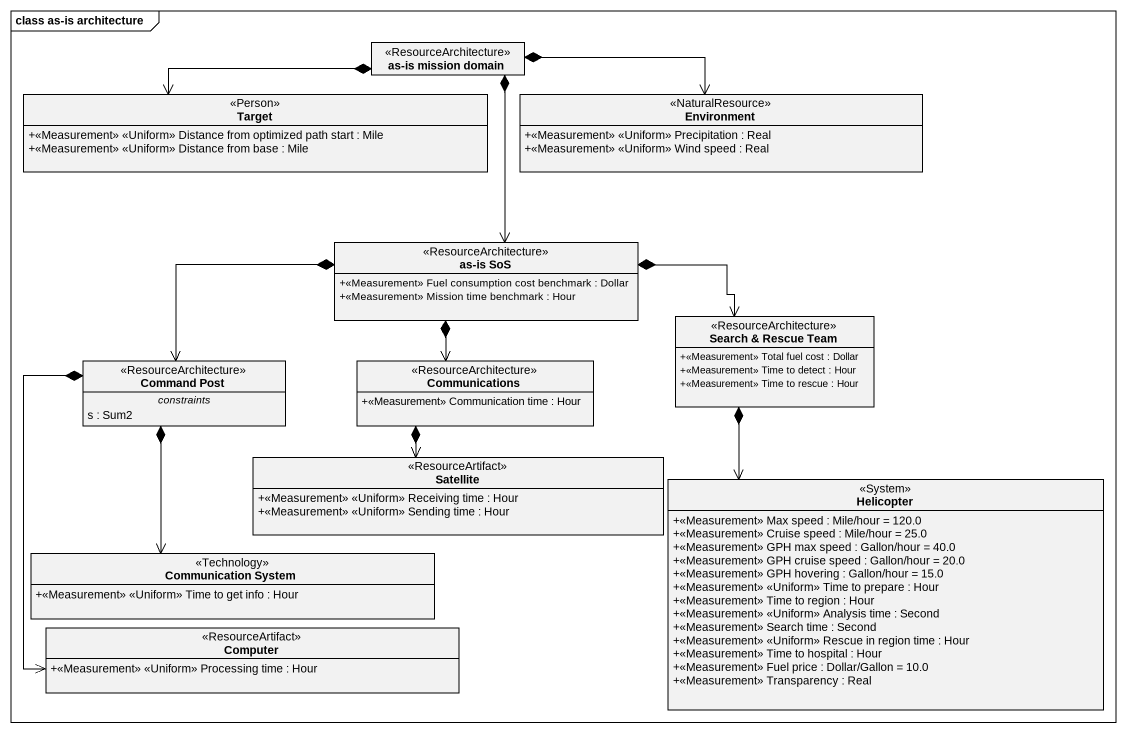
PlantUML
@startuml
mainframe class as-is architecture
hide circle
hide empty members
skinparam classAttributeIconSize 0
class "as-is mission domain" as as_is_mission_domain <<ResourceArchitecture>>
class Target <<Person>> {
  +<<Measurement>> <<Uniform>> Distance from optimized path start : Mile
  +<<Measurement>> <<Uniform>> Distance from base : Mile
}
class Environment <<NaturalResource>> {
  +<<Measurement>> <<Uniform>> Precipitation : Real
  +<<Measurement>> <<Uniform>> Wind speed : Real
}
class "as-is SoS" as as_is_SoS <<ResourceArchitecture>> {
  +<<Measurement>> Fuel consumption cost benchmark : Dollar
  +<<Measurement>> Mission time benchmark : Hour
}
class "Search & Rescue Team" as Search_Rescue_Team <<ResourceArchitecture>> {
  +<<Measurement>> Total fuel cost : Dollar
  +<<Measurement>> Time to detect : Hour
  +<<Measurement>> Time to rescue : Hour
}
class "Command Post" as Command_Post <<ResourceArchitecture>> {
  -- constraints --
  s : Sum2
}
class Communications <<ResourceArchitecture>> {
  +<<Measurement>> Communication time : Hour
}
class Satellite <<ResourceArtifact>> {
  +<<Measurement>> <<Uniform>> Receiving time : Hour
  +<<Measurement>> <<Uniform>> Sending time : Hour
}
class Helicopter <<System>> {
  +<<Measurement>> Max speed : Mile/hour = 120.0
  +<<Measurement>> Cruise speed : Mile/hour = 25.0
  +<<Measurement>> GPH max speed : Gallon/hour = 40.0
  +<<Measurement>> GPH cruise speed : Gallon/hour = 20.0
  +<<Measurement>> GPH hovering : Gallon/hour = 15.0
  +<<Measurement>> <<Uniform>> Time to prepare : Hour
  +<<Measurement>> Time to region : Hour
  +<<Measurement>> <<Uniform>> Analysis time : Second
  +<<Measurement>> Search time : Second
  +<<Measurement>> <<Uniform>> Rescue in region time : Hour
  +<<Measurement>> Time to hospital : Hour
  +<<Measurement>> Fuel price : Dollar/Gallon = 10.0
  +<<Measurement>> Transparency : Real
}
class "Communication System" as Communication_System <<Technology>> {
  +<<Measurement>> <<Uniform>> Time to get info : Hour
}
class Computer <<ResourceArtifact>> {
  +<<Measurement>> <<Uniform>> Processing time : Hour
}
as_is_mission_domain *-left-> Target
as_is_mission_domain *-right-> Environment
as_is_mission_domain *--> as_is_SoS
as_is_SoS *-right-> Search_Rescue_Team
as_is_SoS *-left-> Command_Post
as_is_SoS *--> Communications
Search_Rescue_Team *--> Helicopter
Command_Post *--> Communication_System
Command_Post *--> Computer
Communications *--> Satellite
@enduml
